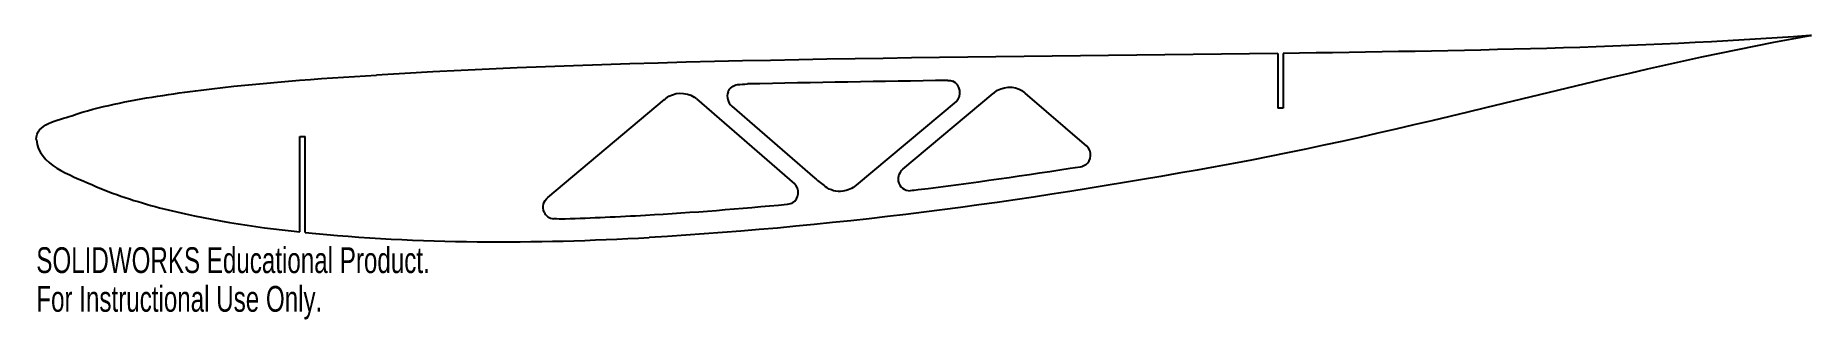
# Model space of a CAD drawing. Header units: millimetres. Extents: x 75 to 408, y -51 to 3.
import ezdxf

# ---------------------------------------------------------------- set-up
doc = ezdxf.new("R2010")
doc.units = ezdxf.units.MM
doc.styles.add('SLDTEXTSTYLE0', font='TXT', dxfattribs={"width": 0.7})

msp = doc.modelspace()

# ---------------------------------------------------------------- linework, layer by layer
at = {"color": 7, "linetype": 'Continuous', "lineweight": 25}
for p, q in [((307.61, -0.84), (307.61, -11.08)), ((308.61, -0.82), (308.61, -11.08)), ((170.89, -27.8), (192.72, -9.48)), ((198.75, -9.36), (217.08, -25.23)), ((247.37, -9.81), (228.63, -25.53)), ((237.38, -22.52), (254.3, -8.31)), ((271.82, -18.23), (260.3, -8.24)), ((205.35, -10.72), (220.9, -24.2)), ((308.61, -11.08), (307.61, -11.08)), ((124.47, -34.26), (124.47, -16.41)), ((124.47, -16.41), (125.47, -16.41)), ((125.47, -34.37), (125.47, -16.41))]:
    msp.add_line(p, q, dxfattribs=at)
for points, knots in [([(407.25, 2.49), (371.01, -3.97), (335.49, -14.75), (263.07, -28.14), (226.58, -33.26), (189.87, -35.3)], [0, 0, 0, 0, 0.5, 0.5, 1, 1, 1, 1]), ([(75.1, -16.95), (74.95, -14.03), (79.17, -13.38), (84.34, -11.59), (87, -10.92), (95.06, -9.16), (100.5, -8.38), (116.86, -6.33), (127.81, -5.52), (138.81, -4.87)], [0, 0, 0, 0, 0.125, 0.125, 0.25, 0.25, 0.5, 0.5, 1, 1, 1, 1]), ([(75.11, -17.04), (75.6, -21.75), (81.37, -23.56), (89.58, -27.25), (93.87, -28.6), (106.83, -31.98), (115.65, -33.32), (124.47, -34.26)], [0, 0, 0, 0, 0.25, 0.25, 0.5, 0.5, 1, 1, 1, 1])]:
    msp.add_open_spline(points, degree=3, knots=knots, dxfattribs=at)
for points in [[(407.27, 2.52), (374.5, 0.1), (341.52, -0.33), (308.61, -0.82)], [(407.55, 2.54), (407.45, 2.52), (407.35, 2.5), (407.25, 2.49)], [(407.27, 2.52), (407.37, 2.52), (407.46, 2.53), (407.55, 2.54)], [(307.61, -0.84), (251.22, -1.67), (195.09, -1.55), (138.81, -4.87)], [(206.41, -6.67), (207.01, -6.61), (207.64, -6.56), (208.26, -6.55)], [(245.81, -5.88), (233.47, -6.07), (220.74, -6.28), (208.26, -6.55)], [(245.81, -5.88), (246.13, -5.87), (246.46, -5.93), (246.75, -6.05)], [(247.37, -9.81), (248.54, -8.82), (248.17, -6.6), (246.75, -6.05)], [(192.72, -9.48), (192.81, -9.41), (192.9, -9.33), (192.99, -9.25)], [(192.99, -9.25), (194.47, -8.04), (196.75, -7.94), (198.32, -9.02)], [(198.75, -9.36), (198.61, -9.24), (198.47, -9.13), (198.32, -9.02)], [(204.64, -8.04), (204.3, -8.94), (204.6, -10.07), (205.35, -10.72)], [(204.64, -8.04), (204.92, -7.31), (205.63, -6.76), (206.41, -6.67)], [(254.3, -8.31), (254.38, -8.25), (254.45, -8.19), (254.53, -8.13)], [(254.53, -8.13), (255.98, -6.93), (258.22, -6.81), (259.78, -7.85)], [(259.78, -7.85), (259.96, -7.97), (260.14, -8.1), (260.3, -8.24)], [(75.1, -16.95), (75.11, -16.98), (75.11, -17), (75.11, -17.03)], [(75.11, -17.04), (75.11, -17.04), (75.11, -17.03), (75.11, -17.03)], [(271.67, -21.68), (272.74, -20.91), (272.83, -19.1), (271.82, -18.23)], [(237.38, -22.52), (236.73, -23.06), (236.39, -23.96), (236.53, -24.77)], [(270.6, -22.12), (260.47, -23.7), (250.27, -25.15), (240.23, -26.41)], [(271.67, -21.68), (271.36, -21.91), (270.99, -22.06), (270.6, -22.12)], [(216.74, -28.81), (217.95, -28.12), (218.14, -26.15), (217.08, -25.23)], [(220.9, -24.2), (221.54, -24.75), (222.2, -25.28), (222.87, -25.79)], [(226.12, -26.65), (224.99, -26.8), (223.79, -26.49), (222.87, -25.79)], [(228.63, -25.53), (227.92, -26.13), (227.03, -26.52), (226.12, -26.65)], [(236.53, -24.77), (236.7, -25.79), (237.71, -26.6), (238.75, -26.54)], [(240.23, -26.41), (239.73, -26.48), (239.23, -26.52), (238.75, -26.54)], [(170.19, -30.54), (169.8, -29.64), (170.11, -28.46), (170.89, -27.8)], [(215.74, -29.13), (206.9, -29.98), (198.05, -30.68), (189.19, -31.19)], [(216.74, -28.81), (216.44, -28.99), (216.1, -29.1), (215.74, -29.13)], [(170.19, -30.54), (170.49, -31.24), (171.21, -31.75), (171.98, -31.8)], [(174.12, -31.85), (173.39, -31.87), (172.67, -31.85), (171.98, -31.8)], [(189.19, -31.19), (184.16, -31.48), (179.14, -31.7), (174.12, -31.85)], [(125.47, -34.37), (146.89, -36.58), (168.42, -36.5), (189.87, -35.3)]]:
    msp.add_open_spline(points, degree=3, dxfattribs=at)

# ---------------------------------------------------------------- texts
at = {"color": 7, "linetype": 'Continuous', "char_height": 4.8336, "attachment_point": 1, "style": 'SLDTEXTSTYLE0'}
for s, insert in [('SOLIDWORKS Educational Product.', (75.1, -37.14)), ('For Instructional Use Only.', (75.1, -44.39))]:
    msp.add_mtext(s, dxfattribs=dict(at, insert=insert))

doc.saveas('drawing.dxf')
